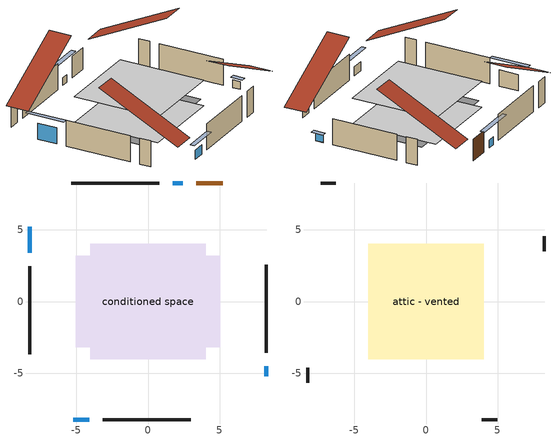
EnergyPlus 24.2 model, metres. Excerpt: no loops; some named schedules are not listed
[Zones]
conditioned space
 floor adiabatic (AdiabaticFloorConstruction): -4.01,-4.01 -4.01,4.01 4.01,4.01 4.01,-4.01 z0
 floor foundation (Slab1 construction): -5.03,-3.2 -5.03,3.2 5.03,3.2 5.03,-3.2 z0
 wall outside (AdiabaticWallConstruction 1): 5.22,8.26 3.35,8.26 z0:2.03
 wall outside (AdiabaticWallConstruction): 8.26,-5.22 8.26,-4.5 / 2.42,8.26 1.71,8.26 z0:0.71; -5.22,-8.26 -4.09,-8.26 z0:0.86; -8.26,5.22 -8.26,3.39 z0:1.52
 wall outside (Wall1 construction): 0.78,8.26 -5.36,8.26 / -3.17,-8.26 2.97,-8.26 / -8.26,2.46 -8.26,-3.68 / 8.26,-3.58 8.26,2.56 z0:2.44
 window (WindowConstruction): 8.26,-5.21 8.26,-4.5 z0:0.71
 window (WindowConstruction 1): 2.42,8.26 1.71,8.26 z0:0.71
 window (WindowConstruction 2): -5.21,-8.26 -4.1,-8.26 z0:0.86
 window (WindowConstruction 3): -8.26,5.21 -8.26,3.39 z0:1.52
 door (Door): 5.21,8.26 3.35,8.26 z0:2.03
 ceiling adiabatic (AdiabaticFloorConstruction): 4.01,-4.01 4.01,4.01 -4.01,4.01 -4.01,-4.01 z0
attic - vented
 floor to conditioned space (Floor1 construction Reversed): -4.01,-4.01 -4.01,4.01 4.01,4.01 4.01,-4.01 z2.44
 wall outside (Wall2 construction): -6.29,8.26 -7.34,8.26 / 3.9,-8.26 4.95,-8.26 / -8.26,-4.61 -8.26,-5.66 / 8.26,3.49 8.26,4.54 z0:2.44
 roof outside (Roof1 construction): 6.14,8.26,2.44 6.14,0.68,6.23 8.26,0.68,6.23 8.26,8.26,2.44; -6.14,-8.26,2.44 -6.14,-0.68,6.23 -8.26,-0.68,6.23 -8.26,-8.26,2.44; -8.26,6.14,2.44 -0.68,6.14,6.23 -0.68,8.26,6.23 -8.26,8.26,2.44; 8.26,-6.14,2.44 0.68,-6.14,6.23 0.68,-8.26,6.23 8.26,-8.26,2.44
shading: 8.26,-4.3 8.26,-5.42 8.68,-5.42 8.68,-4.3 z0.91; 0.19,8.26 3.94,8.26 3.94,8.68 0.19,8.68 z2.23; -3.18,-8.26 -6.13,-8.26 -6.13,-8.68 -3.18,-8.68 z1.77; -8.26,2.47 -8.26,6.13 -8.68,6.13 -8.68,2.47 z2.44
[Building]
Building 1: Terrain=Suburbs
[Site:Location]
Fredericton_NB: Latitude {deg}=45.87; Longitude {deg}=-66.54; Time Zone {hr}=-4; Elevation {m}=21; Keep Site Location Information=Yes
[Site:GroundTemperature:Shallow]
1.40444, -0.745387, -0.917552, 0.102649, 4.19819, 8.27465, 11.8087, 14.0475, 14.2377, 12.4168, 8.97287, 5.02146
[Site:WaterMainsTemperature]
Calculation Method=Schedule; Temperature Schedule=mains temperature schedule
[Material] Roughness=Rough; Thermal Absorptance=0.9
Name | Thickness {m} | Conductivity {W/m-K} | Density {kg/m3} | Specific Heat {J/kg-K} | Solar Absorptance | Visible Absorptance
asphalt or fiberglass shingles | 0.00635 | 0.162714 | 1121.4 | 1465.45 | 0.4 | 0.4
ceiling loosefill ins | 0.169333 | 0.0480833 | 16.02 | 1046.75 | 0.7 | 0.7
ceiling stud and cavity | 0.1397 | 0.282336 | 65.682 | 1177.47 | 0.7 | 0.7
concrete 4.0 in. | 0.1016 | 1.803125 | 2242.8 | 837.4 | 0.7 | 0.7
door material | 0.04445 | 0.053851 | 512.64 | 1214.23 | 0.7 | 0.7
floor covering | 0.0127 | 0.0433444 | 54.468 | 1339.84 | 0.6 | 0.6
floor rigid ins; wall rigid ins | 0.512978 | 0.029427 | 32.04 | 1214.23 | 0.7 | 0.7
floor stud and cavity | 0.1397 | 1.75129 | 37.0049 | 1207.88 | 0.7 | 0.7
furniture material conditioned space 1 | 0.1524 | 0.115458 | 640.8 | 1214.23 | 0.6 | 0.6
gypsum board | 0.0127 | 0.160291 | 801 | 837.4 | 0.6 | 0.6
osb sheathing 0.5 in. | 0.0127 | 0.115458 | 512.64 | 1214.23 | 0.7 | 0.7
osb sheathing 0.75 in. | 0.01905 | 0.115458 | 512.64 | 1214.23 | 0.7 | 0.7
wall stud and cavity | 0.1397 | 0.0884486 | 139.0536 | 1170.24 | 0.7 | 0.7
wall stud and cavity 1 | 0.0889 | 6.1454 | 50.32683 | 1063.81 | 0.6 | 0.6
wall stud and cavity 2 | 0.0889 | 0.380278 | 52.3479 | 1209.89 | 0.7 | 0.7
wall stud and cavity 3 | 0.0889 | 0.391764 | 83.0341 | 1211.67 | 0.7 | 0.7
wood siding | 0.0254 | 0.102417 | 544.68 | 1172.36 | 0.4 | 0.4
wood siding 1 | 0.00254 | 0.102417 | 544.68 | 1172.36 | 0.4 | 0.4
wood siding 2; wood siding 3 | 0.0254 | 0.102417 | 544.68 | 1172.36 | 0.7 | 0.7
[WindowMaterial:SimpleGlazingSystem]
Name | U-Factor {W/m2-K} | Solar Heat Gain Coefficient
WindowMaterial | 2.99685 | 0.5
WindowMaterial 1 | 2.126411 | 0.47
WindowMaterial 2 | 2.04011 | 0.53
WindowMaterial 3 | 2.97868 | 0.56
[Construction]
AdiabaticFloorConstruction: floor stud and cavity, floor rigid ins, osb sheathing 0.75 in., floor covering
AdiabaticWallConstruction: wood siding 2, wall rigid ins, wall stud and cavity 2, gypsum board
AdiabaticWallConstruction 1: wood siding 3, wall rigid ins, wall stud and cavity 2, gypsum board
Door: door material
Floor1 construction Reversed: gypsum board, ceiling stud and cavity, ceiling loosefill ins
furniture construction conditioned space 1: furniture material conditioned space 1
PartitionWallConstruction: gypsum board, wall stud and cavity 3, gypsum board
Roof1 construction: asphalt or fiberglass shingles
Slab1 construction: concrete 4.0 in.
Wall1 construction: wood siding, osb sheathing 0.5 in., wall stud and cavity, gypsum board
Wall2 construction: wood siding 1, wall stud and cavity 1
WindowConstruction: WindowMaterial
WindowConstruction 1: WindowMaterial 1
WindowConstruction 2: WindowMaterial 2
WindowConstruction 3: WindowMaterial 3
[Zone] Multiplier=1; Part of Total Floor Area=Yes
Name | Volume {m3}
attic - vented | 38.5026
conditioned space | 134
[Space]
Name | Zone | Volume {m3}
attic - vented 1 | attic - vented | 38.5026
conditioned space 1 | conditioned space | 134
[ZoneInfiltration:EffectiveLeakageArea]
infil attic - vented 1: Zone or Space=attic - vented 1; Schedule=Always On Discrete; Effective Air Leakage Area {cm2}=2575.2; Stack Coefficient=0.000433403; Wind Coefficient=1.40658e-05
[ZoneMixing]
whole house fan mix: Zone or Space=attic - vented; Schedule=Always On Continuous; Design Flow Rate Calculation Method=Flow/Zone; Design Flow Rate {m3/s}=0; Source Zone or Space=conditioned space
[SurfaceProperty:ExposedFoundationPerimeter]
Slab1: Exposed Perimeter Calculation Method=TotalExposedPerimeter; Total Exposed Perimeter {m}=32.922
[InternalMass] Zone or ZoneList=conditioned space; Space or SpaceList=conditioned space 1
Name | Construction | Surface Area {m2}
furniture mass conditioned space 1 | furniture construction conditioned space 1 | 51.5179
partition wall mass | PartitionWallConstruction | 128.795
[Lights]
interior lighting: Zone or ZoneList or Space or SpaceList=conditioned space 1; Schedule=interior lighting schedule; Design Level Calculation Method=LightingLevel; Lighting Level {W}=343.2; Return Air Fraction=0; Fraction Radiant=0.6; Fraction Visible=0.2; Fraction Replaceable=1
[People]
occupants: Zone or ZoneList or Space or SpaceList=conditioned space 1; Number of People Schedule=occupants schedule; Number of People Calculation Method=People; Number of People=3; Fraction Radiant=0.314171; Sensible Heat Fraction=0.56303; Activity Level Schedule=occupants activity schedule; Carbon Dioxide Generation Rate {m3/s-W}=0; Enable ASHRAE 55 Comfort Warnings=No; Mean Radiant Temperature Calculation Type=EnclosureAveraged
[ElectricEquipment] Zone or ZoneList or Space or SpaceList=conditioned space 1; Design Level Calculation Method=EquipmentLevel
Name | Schedule | Design Level {W} | Fraction Latent | Fraction Radiant | Fraction Lost
clothes dryer | clothes dryer schedule | 140.772 | 0.015 | 0.081 | 0.85
clothes washer | clothes washer schedule | 32.1985 | 0.03 | 0.162 | 0.7
cooking range | cooking range schedule | 215.147 | 0.08 | 0.432 | 0.2
dishwasher | dishwasher schedule | 66.8632 | 0.3 | 0.18 | 0.4
fridge | fridge schedule | 72.9452 | 0 | 0.6 | 0
mech vent house fan | mech vent house fan schedule | 0 | 0 | 0 | 1
mech vent house fan cfis | mech vent house fan cfis schedule | 0 | 0 | 0 | 0
misc plug loads | misc plug loads schedule | 494.7 | 0.045 | 0.513 | 0.1
whole house fan | Always On Discrete | 0 | 0 | 0 | 1
[OtherEquipment] Zone or ZoneList or Space or SpaceList=conditioned space 1; Design Level Calculation Method=EquipmentLevel
Name | Fuel Type | Schedule | Design Level {W} | Fraction Latent | Fraction Radiant | Fraction Lost
clothes dryer 1 | Electricity | clothes dryer schedule | 0 | 0.015 | 0.081 | 0.85
cooking range 1 | Electricity | cooking range schedule | 0 | 0.08 | 0.432 | 0.2
general water use latent | None | general water use schedule | 62.594 | 1 | 0 | 0
general water use sensible | None | general water use schedule | -61.6891 | 0 | 0.6 | 0
mech vent house fan latent load | None | Always On Discrete | 0 | 1 | 0 | 0
mech vent house fan sensible load | None | Always On Discrete | 0 | 0 | 0 | 0
water heater energy adjustment1 | Electricity | Always On Discrete | 0.01 | 0 | 0 | 1
[ZoneInfiltration:DesignFlowRate] Zone or ZoneList or Space or SpaceList=conditioned space 1; Schedule=Always On Discrete; Design Flow Rate Calculation Method=Flow/Zone; Design Flow Rate {m3/s}=0
infil flow; natural vent flow; whole house fan flow
[ZoneControl:Thermostat]
conditioned space Thermostat: Zone or ZoneList=conditioned space; Control Type Schedule=conditioned space Thermostat Schedule; Control 1=conditioned space temperature setpoint; Temperature Difference Between Cutout And Setpoint {deltaC}=0
[ZoneHVAC:Baseboard:Convective:Electric]
electric baseboard: Availability Schedule=Always On Discrete; Heating Design Capacity {W}=8617.75; Efficiency=1
[AirLoopHVAC:UnitarySystem]
unit heater unitary system: Control Type=Load; Controlling Zone or Thermostat Location=conditioned space; Dehumidification Control Type=None; Availability Schedule=Always On Discrete; Supply Fan=unit heater supply fan; Fan Placement=BlowThrough; Supply Air Fan Operating Mode Schedule=unit heater auto fan schedule; Heating Coil=unit heater htg coil; DX Heating Coil Sizing Ratio=1; Use DOAS DX Cooling Coil=No; Minimum Supply Air Temperature {C}=2; Latent Load Control=SensibleOnlyLoadControl; Cooling Supply Air Flow Rate Method=None; Heating Supply Air Flow Rate Method=SupplyAirFlowRate; Heating Supply Air Flow Rate {m3/s}=0.00141584; No Load Supply Air Flow Rate Method=SupplyAirFlowRate; No Load Supply Air Flow Rate {m3/s}=0; No Load Supply Air Flow Rate Control Set To Low Speed=Yes; Maximum Supply Air Temperature {C}=48.8889; Maximum Outdoor Dry-Bulb Temperature for Supplemental Heater Operation {C}=21; Ancillary On-Cycle Electric Power {W}=0; Ancillary Off-Cycle Electric Power {W}=0
[Fan:SystemModel]
unit heater supply fan: Availability Schedule=Always On Discrete; Design Maximum Air Flow Rate {m3/s}=0.00141584; Speed Control Method=Discrete; Electric Power Minimum Flow Rate Fraction=0.2; Design Pressure Rise {Pa}=500; Motor Efficiency=1; Motor In Air Stream Fraction=1; Design Electric Power Consumption {W}=Autosize; Design Power Sizing Method=PowerPerFlow; Electric Power Per Unit Flow Rate {W/(m3/s)}=28251.7; Electric Power Per Unit Flow Rate Per Unit Pressure {W/((m3/s)-Pa)}=1.66667; Fan Total Efficiency=0.7; Motor Loss Radiative Fraction=0; Number of Speeds=1; Speed Flow Fraction 1=1; Speed Electric Power Fraction 1=1
[Coil:Heating:Fuel]
unit heater htg coil: Availability Schedule=Always On Discrete; Fuel Type=OtherFuel1; Burner Efficiency=0.55; Nominal Capacity {W}=0.293071; On Cycle Parasitic Electric Load {W}=0; Off Cycle Parasitic Fuel Load {W}=0
[Zone equipment]
conditioned space: electric baseboard, unit heater unitary system
[Foundation:Kiva]
Foundation Kiva 1: Initial Indoor Air Temperature {C}=18; Wall Height Above Grade {m}=0.1016; Wall Depth Below Slab {m}=0.2032
[Foundation:Kiva:Settings]
Soil Conductivity {W/m-K}=0.849921; Soil Density {kg/m3}=1842.3; Soil Specific Heat {J/kg-K}=418.7; Ground Solar Absorptivity=0.9; Ground Thermal Absorptivity=0.9; Ground Surface Roughness {m}=0.03; Far-Field Width {m}=40; Deep-Ground Boundary Condition=ZeroFlux; Deep-Ground Depth {m}=40; Minimum Cell Dimension {m}=0.2; Maximum Cell Growth Coefficient=3; Simulation Timestep=Timestep
[Exterior:Lights]
exterior lighting: Schedule=exterior lighting schedule; Design Level {W}=75.6
[EnergyManagementSystem:GlobalVariable]
infil_program_Qfan
infil_program_Qinf
natural_vent_program_Qnv
natural_vent_program_Qwhf
[EnergyManagementSystem:Sensor]
Name | Output:Variable or Output:Meter Index Key | Output:Variable or Output:Meter
airflow_gain | infil flow | Infiltration Sensible Heat Gain Energy
airflow_gain_1 | natural vent flow | Infiltration Sensible Heat Gain Energy
airflow_gain_2 | whole house fan flow | Infiltration Sensible Heat Gain Energy
airflow_loss | infil flow | Infiltration Sensible Heat Loss Energy
airflow_loss_1 | natural vent flow | Infiltration Sensible Heat Loss Energy
airflow_loss_2 | whole house fan flow | Infiltration Sensible Heat Loss Energy
clg_load_cond |  | Cooling:EnergyTransfer:Zone:CONDITIONED SPACE
clg_sp_s; clg_sp_s_1 | cooling setpoint | Schedule Value
clothes_dryer_exhaust_0_sch_s | clothes dryer exhaust 0 schedule | Schedule Value
conditioned_space_clg_unmet_s | conditioned space | Zone Cooling Setpoint Not Met Time
conditioned_space_htg_unmet_s | conditioned space | Zone Heating Setpoint Not Met Time
cool_season | cooling season schedule | Schedule Value
fridge_tin_s; tin_s; tin_s_1 | conditioned space | Zone Mean Air Temperature
htg_load_cond |  | Heating:EnergyTransfer:Zone:CONDITIONED SPACE
htg_sp_s; htg_sp_s_1 | heating setpoint | Schedule Value
ig_ee_conv | clothes dryer | Electric Equipment Convective Heating Energy
ig_ee_conv_2 | cooking range | Electric Equipment Convective Heating Energy
ig_ee_conv_4 | fridge | Electric Equipment Convective Heating Energy
ig_ee_conv_5 | misc plug loads | Electric Equipment Convective Heating Energy
ig_ee_conv_6 | whole house fan | Electric Equipment Convective Heating Energy
ig_ee_rad | clothes dryer | Electric Equipment Radiant Heating Energy
ig_ee_rad_2 | cooking range | Electric Equipment Radiant Heating Energy
ig_ee_rad_4 | fridge | Electric Equipment Radiant Heating Energy
ig_ee_rad_5 | misc plug loads | Electric Equipment Radiant Heating Energy
ig_ee_rad_6 | whole house fan | Electric Equipment Radiant Heating Energy
ig_lgt_conv | interior lighting | Lights Convective Heating Energy
ig_lgt_rad | interior lighting | Lights Radiant Heating Energy
ig_lgt_vis | interior lighting | Lights Visible Radiation Heating Energy
ig_oe_conv | clothes dryer 1 | Other Equipment Convective Heating Energy
ig_oe_conv_1 | cooking range 1 | Other Equipment Convective Heating Energy
ig_oe_conv_2 | general water use latent | Other Equipment Convective Heating Energy
ig_oe_conv_3 | general water use sensible | Other Equipment Convective Heating Energy
ig_oe_conv_4 | water heater energy adjustment1 | Other Equipment Convective Heating Energy
ig_oe_rad | clothes dryer 1 | Other Equipment Radiant Heating Energy
ig_oe_rad_1 | cooking range 1 | Other Equipment Radiant Heating Energy
ig_oe_rad_2 | general water use latent | Other Equipment Radiant Heating Energy
ig_oe_rad_3 | general water use sensible | Other Equipment Radiant Heating Energy
ig_oe_rad_4 | water heater energy adjustment1 | Other Equipment Radiant Heating Energy
ig_ppl_conv | occupants | People Convective Heating Energy
ig_ppl_rad | occupants | People Radiant Heating Energy
im_conv | furniture mass conditioned space 1 | Surface Inside Face Convection Heat Gain Energy
im_conv_1 | partition wall mass | Surface Inside Face Convection Heat Gain Energy
im_ig | furniture mass conditioned space 1 | Surface Inside Face Internal Gains Radiation Heat Gain Energy
im_ig_1 | partition wall mass | Surface Inside Face Internal Gains Radiation Heat Gain Energy
im_lgt | furniture mass conditioned space 1 | Surface Inside Face Lights Radiation Heat Gain Energy
im_lgt_1 | partition wall mass | Surface Inside Face Lights Radiation Heat Gain Energy
im_sol | furniture mass conditioned space 1 | Surface Inside Face Solar Radiation Heat Gain Energy
im_sol_1 | partition wall mass | Surface Inside Face Solar Radiation Heat Gain Energy
im_surf | furniture mass conditioned space 1 | Surface Inside Face Net Surface Thermal Radiation Heat Gain Energy
im_surf_1 | partition wall mass | Surface Inside Face Net Surface Thermal Radiation Heat Gain Energy
mv_conv | mech vent house fan | Electric Equipment Convective Heating Energy
mv_conv_1 | mech vent house fan cfis | Electric Equipment Convective Heating Energy
mv_conv_2 | mech vent house fan latent load | Other Equipment Convective Heating Energy
mv_conv_3 | mech vent house fan sensible load | Other Equipment Convective Heating Energy
mv_rad | mech vent house fan | Electric Equipment Radiant Heating Energy
mv_rad_1 | mech vent house fan cfis | Electric Equipment Radiant Heating Energy
mv_rad_2 | mech vent house fan latent load | Other Equipment Radiant Heating Energy
mv_rad_3 | mech vent house fan sensible load | Other Equipment Radiant Heating Energy
natural_vent_s | natural vent schedule | Schedule Value
out_pb_s |  | Site Outdoor Air Barometric Pressure
out_wt_s |  | Site Outdoor Air Humidity Ratio
site_vw_s |  | Site Wind Speed
ss_back_out | Window1 | Surface Window Shortwave from Zone Back Out Window Heat Transfer Rate
ss_back_out_1 | Window2 | Surface Window Shortwave from Zone Back Out Window Heat Transfer Rate
ss_back_out_2 | Window3 | Surface Window Shortwave from Zone Back Out Window Heat Transfer Rate
ss_back_out_3 | Window4 | Surface Window Shortwave from Zone Back Out Window Heat Transfer Rate
ss_conv | Door1 | Surface Inside Face Convection Heat Gain Energy
ss_conv_1 | Window1 | Surface Inside Face Convection Heat Gain Energy
ss_conv_2 | Window2 | Surface Inside Face Convection Heat Gain Energy
ss_conv_3 | Window3 | Surface Inside Face Convection Heat Gain Energy
ss_conv_4 | Window4 | Surface Inside Face Convection Heat Gain Energy
ss_ig | Door1 | Surface Inside Face Internal Gains Radiation Heat Gain Energy
ss_ig_1 | Window1 | Surface Inside Face Internal Gains Radiation Heat Gain Energy
ss_ig_2 | Window2 | Surface Inside Face Internal Gains Radiation Heat Gain Energy
ss_ig_3 | Window3 | Surface Inside Face Internal Gains Radiation Heat Gain Energy
ss_ig_4 | Window4 | Surface Inside Face Internal Gains Radiation Heat Gain Energy
ss_lgt | Door1 | Surface Inside Face Lights Radiation Heat Gain Energy
ss_sol | Door1 | Surface Inside Face Solar Radiation Heat Gain Energy
ss_surf | Door1 | Surface Inside Face Net Surface Thermal Radiation Heat Gain Energy
ss_surf_1 | Window1 | Surface Inside Face Net Surface Thermal Radiation Heat Gain Energy
ss_surf_2 | Window2 | Surface Inside Face Net Surface Thermal Radiation Heat Gain Energy
ss_surf_3 | Window3 | Surface Inside Face Net Surface Thermal Radiation Heat Gain Energy
ss_surf_4 | Window4 | Surface Inside Face Net Surface Thermal Radiation Heat Gain Energy
ss_trans_in | Window1 | Surface Window Transmitted Solar Radiation Rate
ss_trans_in_1 | Window2 | Surface Window Transmitted Solar Radiation Rate
ss_trans_in_2 | Window3 | Surface Window Transmitted Solar Radiation Rate
ss_trans_in_3 | Window4 | Surface Window Transmitted Solar Radiation Rate
ss_trans_out | Window1 | Surface Inside Face Initial Transmitted Diffuse Transmitted Out Window Solar Radiation Rate
ss_trans_out_1 | Window2 | Surface Inside Face Initial Transmitted Diffuse Transmitted Out Window Solar Radiation Rate
ss_trans_out_2 | Window3 | Surface Inside Face Initial Transmitted Diffuse Transmitted Out Window Solar Radiation Rate
ss_trans_out_3 | Window4 | Surface Inside Face Initial Transmitted Diffuse Transmitted Out Window Solar Radiation Rate
s_conv | Floor1 | Surface Inside Face Convection Heat Gain Energy
s_conv_1 | inferred conditioned ceiling | Surface Inside Face Convection Heat Gain Energy
s_conv_2 | inferred conditioned floor | Surface Inside Face Convection Heat Gain Energy
s_conv_3 | Slab1 | Surface Inside Face Convection Heat Gain Energy
s_conv_4 | Wall1:0 | Surface Inside Face Convection Heat Gain Energy
s_conv_5 | Wall1:180 | Surface Inside Face Convection Heat Gain Energy
s_conv_6 | Wall1:270 | Surface Inside Face Convection Heat Gain Energy
s_conv_7 | Wall1:90 | Surface Inside Face Convection Heat Gain Energy
s_ig | Floor1 | Surface Inside Face Internal Gains Radiation Heat Gain Energy
s_ig_1 | inferred conditioned ceiling | Surface Inside Face Internal Gains Radiation Heat Gain Energy
s_ig_2 | inferred conditioned floor | Surface Inside Face Internal Gains Radiation Heat Gain Energy
s_ig_3 | Slab1 | Surface Inside Face Internal Gains Radiation Heat Gain Energy
s_ig_4 | Wall1:0 | Surface Inside Face Internal Gains Radiation Heat Gain Energy
s_ig_5 | Wall1:180 | Surface Inside Face Internal Gains Radiation Heat Gain Energy
s_ig_6 | Wall1:270 | Surface Inside Face Internal Gains Radiation Heat Gain Energy
s_ig_7 | Wall1:90 | Surface Inside Face Internal Gains Radiation Heat Gain Energy
s_lgt | Floor1 | Surface Inside Face Lights Radiation Heat Gain Energy
s_lgt_1 | inferred conditioned ceiling | Surface Inside Face Lights Radiation Heat Gain Energy
s_lgt_2 | inferred conditioned floor | Surface Inside Face Lights Radiation Heat Gain Energy
s_lgt_3 | Slab1 | Surface Inside Face Lights Radiation Heat Gain Energy
s_lgt_4 | Wall1:0 | Surface Inside Face Lights Radiation Heat Gain Energy
s_lgt_5 | Wall1:180 | Surface Inside Face Lights Radiation Heat Gain Energy
s_lgt_6 | Wall1:270 | Surface Inside Face Lights Radiation Heat Gain Energy
s_lgt_7 | Wall1:90 | Surface Inside Face Lights Radiation Heat Gain Energy
s_sol | Floor1 | Surface Inside Face Solar Radiation Heat Gain Energy
s_sol_1 | inferred conditioned ceiling | Surface Inside Face Solar Radiation Heat Gain Energy
s_sol_2 | inferred conditioned floor | Surface Inside Face Solar Radiation Heat Gain Energy
s_sol_3 | Slab1 | Surface Inside Face Solar Radiation Heat Gain Energy
s_sol_4 | Wall1:0 | Surface Inside Face Solar Radiation Heat Gain Energy
s_sol_5 | Wall1:180 | Surface Inside Face Solar Radiation Heat Gain Energy
s_sol_6 | Wall1:270 | Surface Inside Face Solar Radiation Heat Gain Energy
s_sol_7 | Wall1:90 | Surface Inside Face Solar Radiation Heat Gain Energy
s_surf | Floor1 | Surface Inside Face Net Surface Thermal Radiation Heat Gain Energy
s_surf_1 | inferred conditioned ceiling | Surface Inside Face Net Surface Thermal Radiation Heat Gain Energy
s_surf_2 | inferred conditioned floor | Surface Inside Face Net Surface Thermal Radiation Heat Gain Energy
s_surf_3 | Slab1 | Surface Inside Face Net Surface Thermal Radiation Heat Gain Energy
s_surf_4 | Wall1:0 | Surface Inside Face Net Surface Thermal Radiation Heat Gain Energy
s_surf_5 | Wall1:180 | Surface Inside Face Net Surface Thermal Radiation Heat Gain Energy
s_surf_6 | Wall1:270 | Surface Inside Face Net Surface Thermal Radiation Heat Gain Energy
s_surf_7 | Wall1:90 | Surface Inside Face Net Surface Thermal Radiation Heat Gain Energy
tout_s | conditioned space | Zone Outdoor Air Drybulb Temperature
unit_heater_htg_coil_s | unit heater htg coil | Heating Coil Heating Energy
unit_heater_supply_fan_s | unit heater supply fan | Fan Electricity Energy
win_s | conditioned space | Zone Air Humidity Ratio
[EnergyManagementSystem:Actuator]
Name | Actuated Component Unique | Actuated Component Type | Actuated Component Control Type
fridge_schedule_act | fridge schedule | Schedule:Constant | Schedule Value
infil_flow_act | infil flow | Zone Infiltration | Air Exchange Flow Rate
mech_vent_house_fan_cfis_act | mech vent house fan cfis | ElectricEquipment | Electricity Rate
mech_vent_house_fan_latent_load_act | mech vent house fan latent load | OtherEquipment | Power Level
mech_vent_house_fan_sensible_load_act | mech vent house fan sensible load | OtherEquipment | Power Level
natural_vent_flow_act | natural vent flow | Zone Infiltration | Air Exchange Flow Rate
water_heater_ec_adj_act | water heater energy adjustment1 | OtherEquipment | Power Level
whole_house_fan_act | whole house fan | ElectricEquipment | Electricity Rate
whole_house_fan_flow_act | whole house fan flow | Zone Infiltration | Air Exchange Flow Rate
whole_house_fan_mix_act | whole house fan mix | ZoneMixing | Air Exchange Flow Rate
